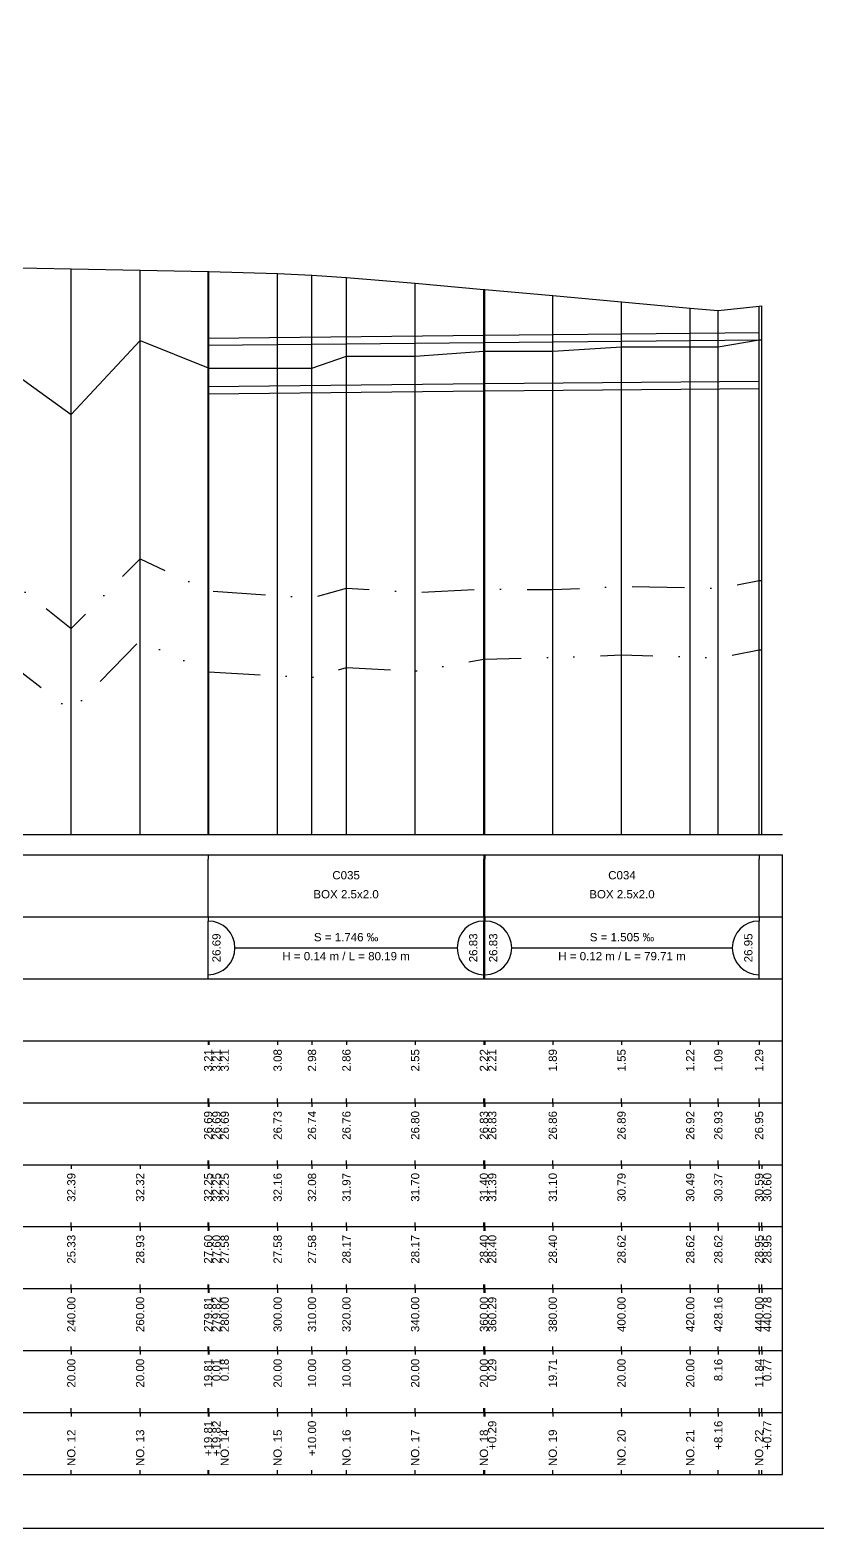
# Model space of a CAD drawing. Header units: millimetres. Extents: x -7351 to 135086, y 1419 to 5643.
# Drawn here: x 34303.3 to 34494.1, y 1419 to 1781.8 of the extents above; entities that cross this region are included whole.
import ezdxf
from ezdxf.enums import TextEntityAlignment as Align

# ---------------------------------------------------------------- set-up
doc = ezdxf.new("R2010")
doc.units = ezdxf.units.MM
doc.linetypes.add('DASHDOT', pattern=[25.4, 12.7, -6.35, 0, -6.35])
doc.linetypes.add('DIVIDE', pattern=[31.75, 12.7, -6.35, 0, -6.35, 0, -6.35])
for name, color, linetype in [('KZ_종단_계획선', 1, 'Continuous'), ('KZ_종단_관로', 4, 'Continuous'), ('KZ_종단_도각', 7, 'Continuous'), ('KZ_종단_수직선', 7, 'Continuous'), ('KZ_종단_암선1', 56, 'DASHDOT'), ('KZ_종단_암선2', 4, 'DIVIDE'), ('KZ_종단_지반선', 3, 'Continuous'), ('KZ_종단_테이블문자', 7, 'Continuous'), ('KZ_종단_테이블선', 7, 'Continuous')]:
    doc.layers.add(name, color=color, linetype=linetype)
doc.styles.get("Standard").update_dxf_attribs({"font": 'arial.ttf'})

msp = doc.modelspace()

# ---------------------------------------------------------------- linework, layer by layer
at = {"layer": 'KZ_종단_계획선'}
msp.add_lwpolyline([(34296.69, 1724.35), (34313.36, 1724), (34330.03, 1723.65), (34346.53, 1723.31), (34346.54, 1723.31), (34346.69, 1723.31), (34363.36, 1722.83), (34371.69, 1722.43), (34380.03, 1721.9), (34396.69, 1720.53), (34413.36, 1719.02), (34413.6, 1719), (34430.03, 1717.52), (34446.69, 1716.01), (34463.36, 1714.5), (34470.16, 1713.89), (34480.03, 1714.97), (34480.67, 1715.04)], dxfattribs=at)
at = {"layer": 'KZ_종단_관로'}
for points in [[(34346.53, 1707.24), (34413.36, 1707.94)], [(34346.53, 1705.49), (34413.36, 1706.19)], [(34413.6, 1707.94), (34480.03, 1708.54)], [(34413.6, 1706.19), (34480.03, 1706.79)], [(34346.53, 1695.49), (34413.36, 1696.19)], [(34346.53, 1693.74), (34413.36, 1694.44)], [(34413.6, 1696.19), (34480.03, 1696.79)], [(34413.6, 1694.44), (34480.03, 1695.04)]]:
    msp.add_lwpolyline(points, dxfattribs=at)
at = {"layer": 'KZ_종단_도각'}
msp.add_lwpolyline([(34068.36, 1419.04), (34909.36, 1419.04), (34909.36, 2013.04), (34068.36, 2013.04)], close=True, dxfattribs=at)
at = {"layer": 'KZ_종단_수직선'}
for p, q in [((34313.36, 1587.04), (34313.36, 1724)), ((34330.03, 1587.04), (34330.03, 1723.65)), ((34346.53, 1587.04), (34346.53, 1723.31)), ((34346.54, 1587.04), (34346.54, 1723.31)), ((34346.69, 1587.04), (34346.69, 1723.31)), ((34363.36, 1587.04), (34363.36, 1722.83)), ((34371.69, 1587.04), (34371.69, 1722.43)), ((34380.03, 1587.04), (34380.03, 1721.9)), ((34396.69, 1587.04), (34396.69, 1720.53)), ((34413.36, 1587.04), (34413.36, 1719.02)), ((34413.6, 1587.04), (34413.6, 1719)), ((34430.03, 1587.04), (34430.03, 1717.52)), ((34446.69, 1587.04), (34446.69, 1716.01)), ((34463.36, 1587.04), (34463.36, 1714.5)), ((34470.16, 1587.04), (34470.16, 1713.89)), ((34480.03, 1587.04), (34480.03, 1714.97)), ((34480.68, 1587.04), (34480.68, 1715.04))]:
    msp.add_line(p, q, dxfattribs=at)
at = {"layer": 'KZ_종단_암선1', "flags": 128}
msp.add_lwpolyline([(34113.36, 1676.03), (34117.63, 1675.01), (34117.63, 1675.01), (34117.63, 1675.01), (34117.63, 1675.01), (34117.63, 1673.17), (34126.44, 1672.91), (34130.03, 1672.8), (34146.69, 1672.21), (34152.93, 1667.41), (34163.36, 1659.38), (34180.03, 1658.22), (34188.33, 1657.79), (34196.69, 1657.36), (34200.86, 1656.22), (34213.36, 1652.81), (34230.03, 1651.71), (34246.69, 1650.62), (34263.36, 1652.24), (34280.03, 1651.15), (34285.79, 1650.77), (34296.69, 1650.05), (34313.36, 1636.88), (34330.03, 1653.77), (34346.53, 1646.05), (34346.54, 1646.05), (34346.69, 1645.97), (34363.36, 1644.88), (34371.69, 1644.33), (34380.03, 1646.69), (34396.69, 1645.6), (34413.36, 1646.47), (34413.6, 1646.47), (34430.03, 1646.3), (34446.69, 1647.08), (34463.36, 1646.76), (34470.16, 1646.62), (34480.03, 1648.5), (34480.68, 1648.51)], dxfattribs=at)
at = {"layer": 'KZ_종단_암선2', "flags": 128}
msp.add_lwpolyline([(34113.36, 1657.05), (34117.63, 1655.94), (34117.63, 1655.94), (34117.63, 1655.94), (34117.63, 1655.94), (34117.63, 1653.73), (34126.44, 1653.64), (34130.03, 1653.57), (34146.69, 1653.18), (34152.93, 1647.41), (34163.36, 1637.77), (34180.03, 1636.79), (34188.33, 1636.46), (34196.69, 1636.12), (34200.86, 1635.02), (34213.36, 1631.75), (34230.03, 1630.83), (34246.69, 1629.92), (34263.36, 1631.72), (34280.03, 1630.81), (34285.79, 1630.5), (34296.69, 1629.9), (34313.36, 1616.91), (34330.03, 1633.99), (34346.53, 1626.45), (34346.54, 1626.44), (34346.69, 1626.37), (34363.36, 1625.46), (34371.69, 1625.01), (34380.03, 1627.46), (34396.69, 1626.55), (34413.36, 1629.45), (34413.6, 1629.45), (34430.03, 1629.86), (34446.69, 1630.48), (34463.36, 1630), (34470.16, 1629.8), (34480.03, 1631.7), (34480.68, 1631.7)], dxfattribs=at)
at = {"layer": 'KZ_종단_지반선', "flags": 128}
msp.add_lwpolyline([(34296.69, 1700.75), (34313.36, 1688.68), (34330.03, 1706.66), (34346.53, 1700.02), (34346.54, 1700.02), (34346.69, 1699.96), (34363.36, 1699.96), (34371.69, 1699.96), (34380.03, 1702.86), (34396.69, 1702.86), (34413.36, 1704.03), (34413.6, 1704.03), (34430.03, 1704.03), (34446.69, 1705.14), (34463.36, 1705.14), (34470.16, 1705.14), (34480.03, 1706.77), (34480.68, 1706.77)], dxfattribs=at)
at = {"layer": 'KZ_종단_테이블문자'}
for p, q in [((34346.53, 1582.04), (34346.53, 1581.04)), ((34413.36, 1582.04), (34413.36, 1581.04)), ((34413.6, 1582.04), (34413.6, 1581.04)), ((34480.03, 1582.04), (34480.03, 1581.04)), ((34346.53, 1568.04), (34346.53, 1581.04)), ((34413.36, 1568.04), (34413.36, 1581.04)), ((34413.6, 1568.04), (34413.6, 1581.04)), ((34480.03, 1568.04), (34480.03, 1581.04)), ((34346.53, 1567.04), (34346.53, 1568.04)), ((34413.36, 1567.04), (34413.36, 1568.04)), ((34413.6, 1567.04), (34413.6, 1568.04)), ((34480.03, 1567.04), (34480.03, 1568.04)), ((34346.53, 1567.04), (34346.53, 1566.04)), ((34346.53, 1553.04), (34346.53, 1566.04)), ((34413.36, 1567.04), (34413.36, 1566.04)), ((34413.36, 1553.04), (34413.36, 1566.04)), ((34413.6, 1567.04), (34413.6, 1566.04)), ((34413.6, 1553.04), (34413.6, 1566.04)), ((34480.03, 1567.04), (34480.03, 1566.04)), ((34480.03, 1553.04), (34480.03, 1566.04)), ((34352.95, 1559.54), (34406.94, 1559.54)), ((34420.02, 1559.54), (34473.61, 1559.54)), ((34346.53, 1552.04), (34346.53, 1553.04)), ((34413.36, 1552.04), (34413.36, 1553.04)), ((34413.6, 1552.04), (34413.6, 1553.04)), ((34480.03, 1552.04), (34480.03, 1553.04))]:
    msp.add_line(p, q, dxfattribs=at)
for centre, start, end in [((34346.53, 1559.54), 270, 90), ((34413.36, 1559.54), 90, 270), ((34413.6, 1559.54), 270, 90), ((34480.03, 1559.54), 90, 270)]:
    msp.add_arc(centre, 6.5, start, end, dxfattribs=at)
at = {"layer": 'KZ_종단_테이블선'}
for p, q in [((34093.36, 1587.04), (34485.68, 1587.04)), ((34093.36, 1582.04), (34485.68, 1582.04)), ((34485.68, 1567.04), (34485.68, 1582.04)), ((34093.36, 1567.04), (34485.68, 1567.04)), ((34485.68, 1552.04), (34485.68, 1567.04)), ((34093.36, 1552.04), (34485.68, 1552.04)), ((34485.68, 1537.04), (34485.68, 1552.04)), ((34093.36, 1537.04), (34485.68, 1537.04)), ((34346.53, 1537.04), (34346.53, 1536.04)), ((34346.54, 1537.04), (34346.54, 1536.04)), ((34346.69, 1537.04), (34346.69, 1536.04)), ((34363.36, 1537.04), (34363.36, 1536.04)), ((34371.69, 1537.04), (34371.69, 1536.04)), ((34380.03, 1537.04), (34380.03, 1536.04)), ((34396.69, 1537.04), (34396.69, 1536.04)), ((34413.36, 1537.04), (34413.36, 1536.04)), ((34413.6, 1537.04), (34413.6, 1536.04)), ((34430.03, 1537.04), (34430.03, 1536.04)), ((34446.69, 1537.04), (34446.69, 1536.04)), ((34463.36, 1537.04), (34463.36, 1536.04)), ((34470.16, 1537.04), (34470.16, 1536.04)), ((34480.03, 1537.04), (34480.03, 1536.04)), ((34485.68, 1522.04), (34485.68, 1537.04)), ((34093.36, 1522.04), (34485.68, 1522.04)), ((34346.53, 1522.04), (34346.53, 1523.04)), ((34346.53, 1522.04), (34346.53, 1521.04)), ((34346.54, 1522.04), (34346.54, 1523.04)), ((34346.54, 1522.04), (34346.54, 1521.04)), ((34346.69, 1522.04), (34346.69, 1523.04)), ((34346.69, 1522.04), (34346.69, 1521.04)), ((34363.36, 1522.04), (34363.36, 1523.04)), ((34363.36, 1522.04), (34363.36, 1521.04)), ((34371.69, 1522.04), (34371.69, 1523.04)), ((34371.69, 1522.04), (34371.69, 1521.04)), ((34380.03, 1522.04), (34380.03, 1523.04)), ((34380.03, 1522.04), (34380.03, 1521.04)), ((34396.69, 1522.04), (34396.69, 1523.04)), ((34396.69, 1522.04), (34396.69, 1521.04)), ((34413.36, 1522.04), (34413.36, 1523.04)), ((34413.36, 1522.04), (34413.36, 1521.04)), ((34413.6, 1522.04), (34413.6, 1523.04)), ((34413.6, 1522.04), (34413.6, 1521.04)), ((34430.03, 1522.04), (34430.03, 1523.04)), ((34430.03, 1522.04), (34430.03, 1521.04)), ((34446.69, 1522.04), (34446.69, 1523.04)), ((34446.69, 1522.04), (34446.69, 1521.04)), ((34463.36, 1522.04), (34463.36, 1523.04)), ((34463.36, 1522.04), (34463.36, 1521.04)), ((34470.16, 1522.04), (34470.16, 1523.04)), ((34470.16, 1522.04), (34470.16, 1521.04)), ((34480.03, 1522.04), (34480.03, 1523.04)), ((34480.03, 1522.04), (34480.03, 1521.04)), ((34485.68, 1507.04), (34485.68, 1522.04)), ((34093.36, 1507.04), (34485.68, 1507.04)), ((34313.36, 1507.04), (34313.36, 1506.04)), ((34330.03, 1507.04), (34330.03, 1506.04)), ((34346.53, 1507.04), (34346.53, 1508.04)), ((34346.53, 1507.04), (34346.53, 1506.04)), ((34346.54, 1507.04), (34346.54, 1508.04)), ((34346.54, 1507.04), (34346.54, 1506.04)), ((34346.69, 1507.04), (34346.69, 1508.04)), ((34346.69, 1507.04), (34346.69, 1506.04)), ((34363.36, 1507.04), (34363.36, 1508.04)), ((34363.36, 1507.04), (34363.36, 1506.04)), ((34371.69, 1507.04), (34371.69, 1508.04)), ((34371.69, 1507.04), (34371.69, 1506.04)), ((34380.03, 1507.04), (34380.03, 1508.04)), ((34380.03, 1507.04), (34380.03, 1506.04)), ((34396.69, 1507.04), (34396.69, 1508.04)), ((34396.69, 1507.04), (34396.69, 1506.04)), ((34413.36, 1507.04), (34413.36, 1508.04)), ((34413.36, 1507.04), (34413.36, 1506.04)), ((34413.6, 1507.04), (34413.6, 1508.04)), ((34413.6, 1507.04), (34413.6, 1506.04)), ((34430.03, 1507.04), (34430.03, 1508.04)), ((34430.03, 1507.04), (34430.03, 1506.04)), ((34446.69, 1507.04), (34446.69, 1508.04)), ((34446.69, 1507.04), (34446.69, 1506.04)), ((34463.36, 1507.04), (34463.36, 1508.04)), ((34463.36, 1507.04), (34463.36, 1506.04)), ((34470.16, 1507.04), (34470.16, 1508.04)), ((34470.16, 1507.04), (34470.16, 1506.04)), ((34480.03, 1507.04), (34480.03, 1508.04)), ((34480.03, 1507.04), (34480.03, 1506.04)), ((34480.68, 1507.04), (34480.68, 1506.04)), ((34485.68, 1492.04), (34485.68, 1507.04)), ((34093.36, 1492.04), (34485.68, 1492.04)), ((34313.36, 1492.04), (34313.36, 1493.04)), ((34313.36, 1492.04), (34313.36, 1491.04)), ((34330.03, 1492.04), (34330.03, 1493.04)), ((34330.03, 1492.04), (34330.03, 1491.04)), ((34346.53, 1492.04), (34346.53, 1493.04)), ((34346.53, 1492.04), (34346.53, 1491.04)), ((34346.54, 1492.04), (34346.54, 1493.04)), ((34346.54, 1492.04), (34346.54, 1491.04)), ((34346.69, 1492.04), (34346.69, 1493.04)), ((34346.69, 1492.04), (34346.69, 1491.04)), ((34363.36, 1492.04), (34363.36, 1493.04)), ((34363.36, 1492.04), (34363.36, 1491.04)), ((34371.69, 1492.04), (34371.69, 1493.04)), ((34371.69, 1492.04), (34371.69, 1491.04)), ((34380.03, 1492.04), (34380.03, 1493.04)), ((34380.03, 1492.04), (34380.03, 1491.04)), ((34396.69, 1492.04), (34396.69, 1493.04)), ((34396.69, 1492.04), (34396.69, 1491.04)), ((34413.36, 1492.04), (34413.36, 1493.04)), ((34413.36, 1492.04), (34413.36, 1491.04)), ((34413.6, 1492.04), (34413.6, 1493.04)), ((34413.6, 1492.04), (34413.6, 1491.04)), ((34430.03, 1492.04), (34430.03, 1493.04)), ((34430.03, 1492.04), (34430.03, 1491.04)), ((34446.69, 1492.04), (34446.69, 1493.04)), ((34446.69, 1492.04), (34446.69, 1491.04)), ((34463.36, 1492.04), (34463.36, 1493.04)), ((34463.36, 1492.04), (34463.36, 1491.04)), ((34470.16, 1492.04), (34470.16, 1493.04)), ((34470.16, 1492.04), (34470.16, 1491.04)), ((34480.03, 1492.04), (34480.03, 1493.04)), ((34480.03, 1492.04), (34480.03, 1491.04)), ((34480.68, 1492.04), (34480.68, 1493.04)), ((34480.68, 1492.04), (34480.68, 1491.04)), ((34485.68, 1477.04), (34485.68, 1492.04)), ((34093.36, 1477.04), (34485.68, 1477.04)), ((34313.36, 1477.04), (34313.36, 1478.04)), ((34313.36, 1477.04), (34313.36, 1476.04)), ((34330.03, 1477.04), (34330.03, 1478.04)), ((34330.03, 1477.04), (34330.03, 1476.04)), ((34346.53, 1477.04), (34346.53, 1478.04)), ((34346.53, 1477.04), (34346.53, 1476.04)), ((34346.54, 1477.04), (34346.54, 1478.04)), ((34346.54, 1477.04), (34346.54, 1476.04)), ((34346.69, 1477.04), (34346.69, 1478.04)), ((34346.69, 1477.04), (34346.69, 1476.04)), ((34363.36, 1477.04), (34363.36, 1478.04)), ((34363.36, 1477.04), (34363.36, 1476.04)), ((34371.69, 1477.04), (34371.69, 1478.04)), ((34371.69, 1477.04), (34371.69, 1476.04)), ((34380.03, 1477.04), (34380.03, 1478.04)), ((34380.03, 1477.04), (34380.03, 1476.04)), ((34396.69, 1477.04), (34396.69, 1478.04)), ((34396.69, 1477.04), (34396.69, 1476.04)), ((34413.36, 1477.04), (34413.36, 1478.04)), ((34413.36, 1477.04), (34413.36, 1476.04)), ((34413.6, 1477.04), (34413.6, 1478.04)), ((34413.6, 1477.04), (34413.6, 1476.04)), ((34430.03, 1477.04), (34430.03, 1478.04)), ((34430.03, 1477.04), (34430.03, 1476.04)), ((34446.69, 1477.04), (34446.69, 1478.04)), ((34446.69, 1477.04), (34446.69, 1476.04)), ((34463.36, 1477.04), (34463.36, 1478.04)), ((34463.36, 1477.04), (34463.36, 1476.04)), ((34470.16, 1477.04), (34470.16, 1478.04)), ((34470.16, 1477.04), (34470.16, 1476.04)), ((34480.03, 1477.04), (34480.03, 1478.04)), ((34480.03, 1477.04), (34480.03, 1476.04)), ((34480.68, 1477.04), (34480.68, 1478.04)), ((34480.68, 1477.04), (34480.68, 1476.04)), ((34485.68, 1462.04), (34485.68, 1477.04)), ((34313.36, 1462.04), (34313.36, 1463.04)), ((34330.03, 1462.04), (34330.03, 1463.04)), ((34346.53, 1462.04), (34346.53, 1463.04)), ((34346.54, 1462.04), (34346.54, 1463.04)), ((34346.69, 1462.04), (34346.69, 1463.04)), ((34363.36, 1462.04), (34363.36, 1463.04)), ((34371.69, 1462.04), (34371.69, 1463.04)), ((34380.03, 1462.04), (34380.03, 1463.04)), ((34396.69, 1462.04), (34396.69, 1463.04)), ((34413.36, 1462.04), (34413.36, 1463.04)), ((34413.6, 1462.04), (34413.6, 1463.04)), ((34430.03, 1462.04), (34430.03, 1463.04)), ((34446.69, 1462.04), (34446.69, 1463.04)), ((34463.36, 1462.04), (34463.36, 1463.04)), ((34470.16, 1462.04), (34470.16, 1463.04)), ((34480.03, 1462.04), (34480.03, 1463.04)), ((34480.68, 1462.04), (34480.68, 1463.04)), ((34093.36, 1462.04), (34485.68, 1462.04)), ((34313.36, 1462.04), (34313.36, 1461.04)), ((34330.03, 1462.04), (34330.03, 1461.04)), ((34346.53, 1462.04), (34346.53, 1461.04)), ((34346.54, 1462.04), (34346.54, 1461.04)), ((34346.69, 1462.04), (34346.69, 1461.04)), ((34363.36, 1462.04), (34363.36, 1461.04)), ((34371.69, 1462.04), (34371.69, 1461.04)), ((34380.03, 1462.04), (34380.03, 1461.04)), ((34396.69, 1462.04), (34396.69, 1461.04)), ((34413.36, 1462.04), (34413.36, 1461.04)), ((34413.6, 1462.04), (34413.6, 1461.04)), ((34430.03, 1462.04), (34430.03, 1461.04)), ((34446.69, 1462.04), (34446.69, 1461.04)), ((34463.36, 1462.04), (34463.36, 1461.04)), ((34470.16, 1462.04), (34470.16, 1461.04)), ((34480.03, 1462.04), (34480.03, 1461.04)), ((34480.68, 1462.04), (34480.68, 1461.04)), ((34485.68, 1447.04), (34485.68, 1462.04)), ((34313.36, 1447.04), (34313.36, 1448.04)), ((34330.03, 1447.04), (34330.03, 1448.04)), ((34346.53, 1447.04), (34346.53, 1448.04)), ((34346.54, 1447.04), (34346.54, 1448.04)), ((34346.69, 1447.04), (34346.69, 1448.04)), ((34363.36, 1447.04), (34363.36, 1448.04)), ((34371.69, 1447.04), (34371.69, 1448.04)), ((34380.03, 1447.04), (34380.03, 1448.04)), ((34396.69, 1447.04), (34396.69, 1448.04)), ((34413.36, 1447.04), (34413.36, 1448.04)), ((34413.6, 1447.04), (34413.6, 1448.04)), ((34430.03, 1447.04), (34430.03, 1448.04)), ((34446.69, 1447.04), (34446.69, 1448.04)), ((34463.36, 1447.04), (34463.36, 1448.04)), ((34470.16, 1447.04), (34470.16, 1448.04)), ((34480.03, 1447.04), (34480.03, 1448.04)), ((34480.68, 1447.04), (34480.68, 1448.04)), ((34093.36, 1447.04), (34485.68, 1447.04)), ((34313.36, 1447.04), (34313.36, 1446.04)), ((34330.03, 1447.04), (34330.03, 1446.04)), ((34346.53, 1447.04), (34346.53, 1446.04)), ((34346.54, 1447.04), (34346.54, 1446.04)), ((34346.69, 1447.04), (34346.69, 1446.04)), ((34363.36, 1447.04), (34363.36, 1446.04)), ((34371.69, 1447.04), (34371.69, 1446.04)), ((34380.03, 1447.04), (34380.03, 1446.04)), ((34396.69, 1447.04), (34396.69, 1446.04)), ((34413.36, 1447.04), (34413.36, 1446.04)), ((34413.6, 1447.04), (34413.6, 1446.04)), ((34430.03, 1447.04), (34430.03, 1446.04)), ((34446.69, 1447.04), (34446.69, 1446.04)), ((34463.36, 1447.04), (34463.36, 1446.04)), ((34470.16, 1447.04), (34470.16, 1446.04)), ((34480.03, 1447.04), (34480.03, 1446.04)), ((34480.68, 1447.04), (34480.68, 1446.04)), ((34485.68, 1432.04), (34485.68, 1447.04)), ((34093.36, 1432.04), (34485.68, 1432.04)), ((34313.36, 1432.04), (34313.36, 1433.04)), ((34330.03, 1432.04), (34330.03, 1433.04)), ((34346.53, 1432.04), (34346.53, 1433.04)), ((34346.54, 1432.04), (34346.54, 1433.04)), ((34346.69, 1432.04), (34346.69, 1433.04)), ((34363.36, 1432.04), (34363.36, 1433.04)), ((34371.69, 1432.04), (34371.69, 1433.04)), ((34380.03, 1432.04), (34380.03, 1433.04)), ((34396.69, 1432.04), (34396.69, 1433.04)), ((34413.36, 1432.04), (34413.36, 1433.04)), ((34413.6, 1432.04), (34413.6, 1433.04)), ((34430.03, 1432.04), (34430.03, 1433.04)), ((34446.69, 1432.04), (34446.69, 1433.04)), ((34463.36, 1432.04), (34463.36, 1433.04)), ((34470.16, 1432.04), (34470.16, 1433.04)), ((34480.03, 1432.04), (34480.03, 1433.04)), ((34480.68, 1432.04), (34480.68, 1433.04))]:
    msp.add_line(p, q, dxfattribs=at)

# ---------------------------------------------------------------- texts
at = {"layer": 'KZ_종단_테이블문자'}
for s, p in [('C035', (34379.95, 1575.54)), ('C034', (34446.81, 1575.54)), ('S = 1.746 ‰', (34379.95, 1560.54)), ('S = 1.505 ‰', (34446.81, 1560.54))]:
    msp.add_text(s, height=2, dxfattribs=at).set_placement(p, align=Align.BOTTOM_CENTER)
for s, p in [('BOX 2.5x2.0', (34379.95, 1573.54)), ('BOX 2.5x2.0', (34446.81, 1573.54)), ('H = 0.14 m / L = 80.19 m', (34379.95, 1558.54)), ('H = 0.12 m / L = 79.71 m', (34446.81, 1558.54))]:
    msp.add_text(s, height=2, dxfattribs=at).set_placement(p, align=Align.TOP_CENTER)
for s, p in [('26.69', (34347.53, 1559.54)), ('26.83', (34414.6, 1559.54))]:
    msp.add_text(s, height=2, rotation=90, dxfattribs=at).set_placement(p, align=Align.TOP_CENTER)
for s, p in [('26.83', (34412.36, 1559.54)), ('26.95', (34479.03, 1559.54))]:
    msp.add_text(s, height=2, rotation=90, dxfattribs=at).set_placement(p, align=Align.BOTTOM_CENTER)
for s, p in [('3.21', (34346.53, 1535.04)), ('3.21', (34348.53, 1535.04)), ('3.21', (34350.53, 1535.04)), ('3.08', (34363.36, 1535.04)), ('2.98', (34371.69, 1535.04)), ('2.86', (34380.03, 1535.04)), ('2.55', (34396.69, 1535.04)), ('2.22', (34413.36, 1535.04)), ('2.21', (34415.36, 1535.04)), ('1.89', (34430.03, 1535.04)), ('1.55', (34446.69, 1535.04)), ('1.22', (34463.36, 1535.04)), ('1.09', (34470.16, 1535.04)), ('1.29', (34480.03, 1535.04)), ('26.69', (34346.53, 1520.04)), ('26.69', (34348.53, 1520.04)), ('26.69', (34350.53, 1520.04)), ('26.73', (34363.36, 1520.04)), ('26.74', (34371.69, 1520.04)), ('26.76', (34380.03, 1520.04)), ('26.80', (34396.69, 1520.04)), ('26.83', (34413.36, 1520.04)), ('26.83', (34415.36, 1520.04)), ('26.86', (34430.03, 1520.04)), ('26.89', (34446.69, 1520.04)), ('26.92', (34463.36, 1520.04)), ('26.93', (34470.16, 1520.04)), ('26.95', (34480.03, 1520.04)), ('32.39', (34313.36, 1505.04)), ('32.32', (34330.03, 1505.04)), ('32.25', (34346.53, 1505.04)), ('32.25', (34348.53, 1505.04)), ('32.25', (34350.53, 1505.04)), ('32.16', (34363.36, 1505.04)), ('32.08', (34371.69, 1505.04)), ('31.97', (34380.03, 1505.04)), ('31.70', (34396.69, 1505.04)), ('31.40', (34413.36, 1505.04)), ('31.39', (34415.36, 1505.04)), ('31.10', (34430.03, 1505.04)), ('30.79', (34446.69, 1505.04)), ('30.49', (34463.36, 1505.04)), ('30.37', (34470.16, 1505.04)), ('30.59', (34480.03, 1505.04)), ('30.60', (34482.03, 1505.04)), ('25.33', (34313.36, 1490.04)), ('28.93', (34330.03, 1490.04)), ('27.60', (34346.53, 1490.04)), ('27.60', (34348.53, 1490.04)), ('27.58', (34350.53, 1490.04)), ('27.58', (34363.36, 1490.04)), ('27.58', (34371.69, 1490.04)), ('28.17', (34380.03, 1490.04)), ('28.17', (34396.69, 1490.04)), ('28.40', (34413.36, 1490.04)), ('28.40', (34415.36, 1490.04)), ('28.40', (34430.03, 1490.04)), ('28.62', (34446.69, 1490.04)), ('28.62', (34463.36, 1490.04)), ('28.62', (34470.16, 1490.04)), ('28.95', (34480.03, 1490.04)), ('28.95', (34482.03, 1490.04)), ('240.00', (34313.36, 1475.04)), ('260.00', (34330.03, 1475.04)), ('279.81', (34346.53, 1475.04)), ('279.82', (34348.53, 1475.04)), ('280.00', (34350.53, 1475.04)), ('300.00', (34363.36, 1475.04)), ('310.00', (34371.69, 1475.04)), ('320.00', (34380.03, 1475.04)), ('340.00', (34396.69, 1475.04)), ('360.00', (34413.36, 1475.04)), ('360.29', (34415.36, 1475.04)), ('380.00', (34430.03, 1475.04)), ('400.00', (34446.69, 1475.04)), ('420.00', (34463.36, 1475.04)), ('428.16', (34470.16, 1475.04)), ('440.00', (34480.03, 1475.04)), ('440.78', (34482.03, 1475.04)), ('20.00', (34313.36, 1460.04)), ('20.00', (34330.03, 1460.04)), ('19.81', (34346.53, 1460.04)), ('0.01', (34348.53, 1460.04)), ('0.18', (34350.53, 1460.04)), ('20.00', (34363.36, 1460.04)), ('10.00', (34371.69, 1460.04)), ('10.00', (34380.03, 1460.04)), ('20.00', (34396.69, 1460.04)), ('20.00', (34413.36, 1460.04)), ('0.29', (34415.36, 1460.04)), ('19.71', (34430.03, 1460.04)), ('20.00', (34446.69, 1460.04)), ('20.00', (34463.36, 1460.04)), ('8.16', (34470.16, 1460.04)), ('11.84', (34480.03, 1460.04)), ('0.77', (34482.03, 1460.04)), ('+19.81', (34346.53, 1445.04)), ('+19.82', (34348.53, 1445.04)), ('+10.00', (34371.69, 1445.04)), ('+0.29', (34415.36, 1445.04)), ('+8.16', (34470.16, 1445.04)), ('+0.77', (34482.03, 1445.04))]:
    msp.add_text(s, height=2, rotation=90, dxfattribs=at).set_placement(p, align=Align.MIDDLE_RIGHT)
for s, p in [('NO. 12', (34313.36, 1434.04)), ('NO. 13', (34330.03, 1434.04)), ('NO. 14', (34350.53, 1434.04)), ('NO. 15', (34363.36, 1434.04)), ('NO. 16', (34380.03, 1434.04)), ('NO. 17', (34396.69, 1434.04)), ('NO. 18', (34413.36, 1434.04)), ('NO. 19', (34430.03, 1434.04)), ('NO. 20', (34446.69, 1434.04)), ('NO. 21', (34463.36, 1434.04)), ('NO. 22', (34480.03, 1434.04))]:
    msp.add_text(s, height=2, rotation=90, dxfattribs=at).set_placement(p, align=Align.MIDDLE_LEFT)

doc.saveas('drawing.dxf')
